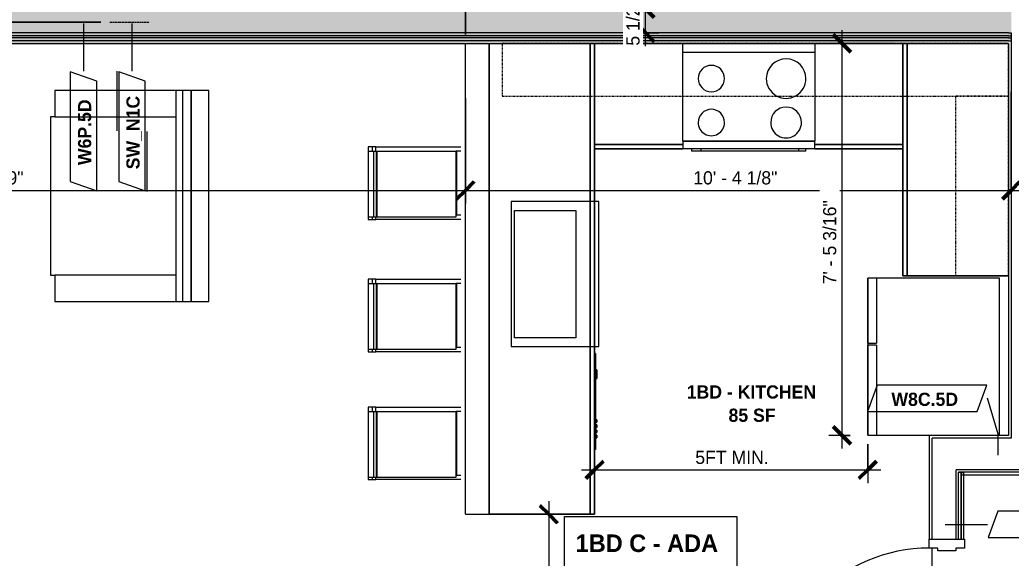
# Model space of a CAD drawing. Header units: inches. Extents: x -4058 to -1781, y 9814 to 12264.
# Drawn here: x -3712.1 to -3486.7, y 11004.1 to 11126.7 of the extents above; entities that cross this region are included whole.
import ezdxf

# ---------------------------------------------------------------- set-up
doc = ezdxf.new("R2010")
doc.units = ezdxf.units.IN
doc.header["$MEASUREMENT"] = 0
doc.linetypes.add('Dash', pattern=[0.25, 0.125, -0.125])
doc.linetypes.add('Dash 3_32_', pattern=[0.1875, 0.09375, -0.09375])
for name, color, linetype, lineweight in [('0-1', 7, 'Continuous', 5), ('0-2', 7, 'Continuous', 9), ('A-ANNO-DIMS', 211, 'Continuous', 9), ('A-ANNO-DIMS-32', 211, 'Continuous', 9), ('A-AREA-IDEN', 2, 'Continuous', 9), ('A-DETL-1', 90, 'Dash 3_32_', 9), ('A-DOOR-1', 7, 'Continuous', 9), ('A-DOOR-FRAM-1', 7, 'Continuous', 9), ('A-FLOR-2', 192, 'Continuous', 9), ('A-WALL-1', 7, 'Continuous', 9), ('A-WALL-2', 113, 'Continuous', 9), ('A-WALL-IDEN', 211, 'Continuous', 9), ('I-FURN', 30, 'Continuous', 9), ('I-WALL-1', 1, 'Continuous', 18), ('I-WALL-2', 10, 'Continuous', 5), ('I-WALL-3', 7, 'Continuous', 9), ('P-SANR-FIXT', 6, 'Continuous', 9), ('Q-CASE', 31, 'Continuous', 9), ('Q-CASE-HDLN', 31, 'Dash', 9), ('Q-SPCQ', 91, 'Continuous', 9)]:
    doc.layers.add(name, color=color, linetype=linetype, lineweight=lineweight)
doc.styles.add('Century Gothic', font='ufonts.com_century-gothic.ttf', dxfattribs={"height": 3})
doc.styles.add('Century Gothic_B', font='GOTHICB.TTF', dxfattribs={"height": 4})
doc.styles.add('Century Gothic_B_1', font='GOTHICB.TTF', dxfattribs={"height": 3})
doc.dimstyles.new('MARKETING_DIMENSION', dxfattribs={"dimscale": 12, "dimtxt": 3.132505, "dimasz": 0.333333, "dimexe": 0.25, "dimexo": 0.166667, "dimgap": 0.041667, "dimtad": 1, "dimdec": 4, "dimrnd": 0.0625, "dimzin": 3, "dimdsep": 46, "dimlunit": 4, "dimtxsty": 'Century Gothic', "dimblk1": 'OBLIQUE', "dimblk2": 'OBLIQUE', "dimsah": 1, "dimcen": 0.09, "dimdle": 0.25, "dimazin": 0, "dimtfac": 1, "dimtdec": 4, "dimtix": 1, "dimtmove": 0, "dimatfit": 3, "dimfxl": 1, "dimtvp": 1, "dimtfill": 1, "dimfrac": 2, "dimtolj": 1, "dimtzin": 0, "dimarcsym": 2})
doc.dimstyles.new('THE_DIMENSION_STRING_4', dxfattribs={"dimscale": 12, "dimtxt": 3.132505, "dimasz": 0.333333, "dimexe": 0.25, "dimexo": 0.166667, "dimgap": 0.041667, "dimtad": 1, "dimdec": 4, "dimrnd": 0.0625, "dimzin": 3, "dimdsep": 46, "dimlunit": 4, "dimtxsty": 'Century Gothic', "dimblk1": 'OBLIQUE', "dimblk2": 'OBLIQUE', "dimsah": 1, "dimcen": 0.09, "dimdle": 0.25, "dimazin": 0, "dimtfac": 1, "dimtdec": 4, "dimtix": 1, "dimtmove": 0, "dimatfit": 3, "dimfxl": 1, "dimtvp": 1, "dimtfill": 1, "dimfrac": 2, "dimtolj": 1, "dimtzin": 0, "dimarcsym": 2})
doc.dimstyles.new('THE_DIMENSION_STRING_5', dxfattribs={"dimscale": 12, "dimtxt": 3.132505, "dimasz": 0.333333, "dimexe": 0.25, "dimexo": 0.166667, "dimgap": 0.041667, "dimtad": 1, "dimdec": 4, "dimrnd": 0.0625, "dimzin": 3, "dimdsep": 46, "dimlunit": 4, "dimtxsty": 'Century Gothic', "dimblk1": 'OBLIQUE', "dimblk2": 'OBLIQUE', "dimsah": 1, "dimcen": 0.09, "dimdle": 0.25, "dimazin": 0, "dimtfac": 1, "dimtdec": 4, "dimtix": 1, "dimtmove": 0, "dimatfit": 3, "dimfxl": 1, "dimtvp": 1, "dimtfill": 1, "dimfrac": 2, "dimtolj": 1, "dimtzin": 0, "dimarcsym": 2})

# ---------------------------------------------------------------- blocks, each defined once
blk = doc.blocks.new('HOLLOW METAL - UNIT DOOR-2191977-UNIT PLANS - 1ST FLOOR')
at = {"layer": 'A-DOOR-1'}
for p, q in [((16.25, -3.875), (18, -3.875)), ((16.25, -39.875), (16.25, -3.875)), ((18, -3.875), (18, -39.875)), ((18, -39.875), (16.25, -39.875))]:
    blk.add_line(p, q, dxfattribs=at)
blk.add_arc((18, -3.875), 36, 180, 270, dxfattribs=at)
at = {"layer": 'A-DOOR-FRAM-1'}
for p, q in [((-20, 4.125), (-18, 4.125)), ((-20, -3.875), (-20, 4.125)), ((-18, 4.125), (-18, 2.1875)), ((18, 4.125), (20, 4.125)), ((18, 2.1875), (18, 4.125)), ((20, 4.125), (20, -3.875)), ((-18, 2.1875), (-17.375, 2.1875)), ((-17.375, 2.1875), (-17.375, -1.9375)), ((17.375, 2.1875), (18, 2.1875)), ((17.375, -1.9375), (17.375, 2.1875)), ((-18, -1.9375), (-18, -3.875)), ((-17.375, -1.9375), (-18, -1.9375)), ((18, -1.9375), (17.375, -1.9375)), ((18, -3.875), (18, -1.9375)), ((-18, -3.875), (-20, -3.875)), ((20, -3.875), (18, -3.875))]:
    blk.add_line(p, q, dxfattribs=at)
blk = doc.blocks.new('CTR - 1st Phase - Common Walls_rvt-1-UNIT PLANS - 1ST FLOOR')
at = {"layer": 'I-WALL-1'}
blk.add_hatch(color=256, dxfattribs=at).paths.add_polyline_path([(-3487.3, 11121.31), (-3487.3, 11121.94), (-3823.82, 11121.94), (-3823.82, 11121.31), (-3494.84, 11121.31)], flags=0)
at = {"layer": 'I-WALL-2'}
for points in [[(-3486.67, 11123.69), (-3486.67, 11129.19), (-3823.82, 11129.19), (-3823.82, 11123.69), (-3487.3, 11123.69)], [(-3487.3, 11123.06), (-3486.67, 11123.06), (-3486.67, 11123.69), (-3823.82, 11123.69), (-3823.82, 11123.06), (-3494.84, 11123.06)], [(-3487.3, 11122.56), (-3486.67, 11122.56), (-3486.67, 11123.06), (-3823.82, 11123.06), (-3823.82, 11122.56), (-3494.84, 11122.56)], [(-3487.3, 11121.94), (-3486.67, 11121.94), (-3486.67, 11122.56), (-3823.82, 11122.56), (-3823.82, 11121.94), (-3494.84, 11121.94)]]:
    blk.add_hatch(color=256, dxfattribs=at).paths.add_polyline_path(points, flags=0)
at = {"layer": 'A-WALL-1'}
for p, q in [((-3487.3, 11123.69), (-3823.82, 11123.69)), ((-3487.3, 11123.06), (-3823.82, 11123.06)), ((-3487.3, 11122.56), (-3823.82, 11122.56)), ((-3487.3, 11121.94), (-3823.82, 11121.94)), ((-3487.3, 11123.69), (-3486.67, 11123.69)), ((-3487.3, 11123.06), (-3486.67, 11123.06)), ((-3487.3, 11122.56), (-3486.67, 11122.56)), ((-3487.3, 11121.94), (-3486.67, 11121.94)), ((-3486.67, 11123.69), (-3486.67, 11123.06)), ((-3486.67, 11123.69), (-3486.67, 11123.06)), ((-3486.67, 11123.06), (-3486.67, 11122.56)), ((-3486.67, 11123.06), (-3486.67, 11122.56)), ((-3486.67, 11122.56), (-3486.67, 11121.94)), ((-3486.67, 11122.56), (-3486.67, 11121.94)), ((-3486.67, 11121.94), (-3486.67, 11032.1)), ((-3504.67, 11024.23), (-3504.67, 11031.48)), ((-3486.67, 11031.48), (-3504.67, 11031.48)), ((-3486.67, 11032.1), (-3486.67, 11031.48)), ((-3504.67, 11023.1), (-3504.67, 11024.23)), ((-3504.67, 11008.44), (-3504.67, 11023.1)), ((-3499.17, 11023.73), (-3499.17, 11024.23)), ((-3481.17, 11024.23), (-3499.17, 11024.23)), ((-3499.17, 11023.1), (-3499.17, 11023.73)), ((-3499.17, 11008.44), (-3499.17, 11023.1)), ((-3498.67, 11023.73), (-3498.05, 11023.73)), ((-3498.67, 11023.1), (-3498.67, 11023.73)), ((-3498.05, 11023.73), (-3498.67, 11023.73)), ((-3498.67, 11008.44), (-3498.67, 11023.1)), ((-3498.05, 11023.1), (-3498.05, 11023.73)), ((-3481.17, 11023.73), (-3498.05, 11023.73))]:
    blk.add_line(p, q, dxfattribs=at)
at = {"layer": 'I-WALL-3'}
for p, q in [((-3823.82, 11121.31), (-3487.3, 11121.31)), ((-3487.3, 11121.31), (-3487.3, 11032.1)), ((-3505.3, 11032.1), (-3505.3, 11031.48)), ((-3505.3, 11031.48), (-3505.3, 11023.1)), ((-3487.3, 11032.1), (-3489.3, 11032.1)), ((-3505.3, 11023.1), (-3505.3, 11008.44)), ((-3498.05, 11023.6), (-3498.05, 11008.44)), ((-3497.42, 11023.6), (-3498.05, 11023.6)), ((-3498.05, 11008.44), (-3498.05, 11023.1)), ((-3498.05, 11023.1), (-3480.67, 11023.1)), ((-3497.42, 11008.44), (-3497.42, 11023.6))]:
    blk.add_line(p, q, dxfattribs=at)
at = {"layer": '0-2', "rotation": 270.0000000000112}
blk.add_blockref('HOLLOW METAL - UNIT DOOR-2191977-UNIT PLANS - 1ST FLOOR', (-3501.42, 10988.44), dxfattribs=at)
blk = doc.blocks.new('Couch-Both_Arms-Generic - 2-1352635-UNIT PLANS - 1ST FLOOR')
at = {"layer": 'I-FURN'}
for p, q in [((24, 17.5), (-24, 17.5)), ((-24, 17.5), (-24, 13.5)), ((24, 13.5), (24, 17.5)), ((-24, 13.5), (24, 13.5)), ((24, 13.5), (-24, 13.5)), ((-24, 13.5), (-24, 10)), ((-24, 11.5), (24, 11.5)), ((24, 10), (24, 13.5)), ((-24, 10), (-24, -17.5)), ((-24, 10), (24, 10)), ((-18, -17.5), (-18, 10)), ((18, 10), (18, -17.5)), ((24, -17.5), (24, 10)), ((-24, -17.5), (-18, -17.5)), ((-18, -17.5), (-18, -18.5)), ((18, -18.5), (18, -17.5)), ((18, -17.5), (24, -17.5)), ((-18, -18.5), (18, -18.5))]:
    blk.add_line(p, q, dxfattribs=at)
blk = doc.blocks.new('Bar_Stool_6722_1_ - Bar_Stool_6722_1_-1229311-UNIT PLANS - 1ST FLOOR')
at = {"layer": 'I-FURN'}
for p, q in [((0, 19.21), (0, 21.11)), ((1, 21.11), (1, 20.14)), ((15.5, 20.14), (15.5, 21.11)), ((16.5, 21.11), (16.5, 19.21)), ((0, 17.72), (0, 19.21)), ((1, 20.14), (15.5, 20.14)), ((1, 20.14), (1, 20.06)), ((1, 20.06), (1, 19.99)), ((16, 20), (1, 20)), ((1, 19.89), (1, 19.99)), ((1, 17.63), (1, 19.89)), ((15.5, 20.06), (15.5, 20.14)), ((15.5, 19.99), (15.5, 20.06)), ((16, 19.99), (16, 19.89)), ((16, 19.89), (16, 17.63)), ((16.5, 19.21), (16.5, 17.72)), ((0, 1.78), (0, 17.72)), ((1, 2.03), (1, 17.63)), ((16, 17.63), (16, 2.03)), ((16.5, 17.72), (16.5, 1.78)), ((1, 1.78), (0, 1.78)), ((0, 1.78), (0, 0.98)), ((1, 0.98), (0, 0.98)), ((0, 0.98), (0, 0)), ((1, 1.91), (1, 2.03)), ((16, 2.03), (1, 2.03)), ((1, 1.24), (1, 1.91)), ((16, 1.91), (1, 1.91)), ((1, 0), (1, 1.24)), ((1, 1.24), (16, 1.24)), ((16, 2.03), (16, 1.91)), ((16, 1.91), (16, 1.24)), ((16.5, 1.78), (16, 1.78)), ((16, 1.24), (16, 0)), ((16.5, 0.98), (16, 0.98)), ((16.5, 0.98), (16.5, 1.78)), ((16.5, 0), (16.5, 0.98)), ((0, 0), (1, 0)), ((1, 0), (16, 0)), ((16, 0), (16.5, 0))]:
    blk.add_line(p, q, dxfattribs=at)
blk = doc.blocks.new('OD_CW_Upper Cabinet - OD_CW_Upper Cabinet-3856831-UNIT PLANS - 1ST FLOOR')
at = {"layer": 'Q-CASE-HDLN'}
for p, q in [((115.86, 24), (0.74, 24)), ((0.74, 24), (0.74, 12)), ((115.86, 12), (115.86, 24)), ((0.74, 12), (115.86, 12))]:
    blk.add_line(p, q, dxfattribs=at)
blk = doc.blocks.new('OD_CW_Base Cabinet - OD_CW_Base Cabinet-3857755-UNIT PLANS - 1ST FLOOR')
at = {"layer": 'Q-CASE'}
for p, q in [((70.86, 0), (70.86, 24)), ((70.86, 24), (70.86, 1)), ((0.74, 1), (20.8, 1)), ((20.8, 1), (0.74, 1)), ((0.74, 0), (20.8, 0)), ((20.8, 0), (0.74, 0)), ((50.8, 1), (70.86, 1)), ((70.86, 1), (50.8, 1)), ((50.8, 0), (70.86, 0)), ((70.86, 0), (50.8, 0)), ((70.86, 1), (70.86, 0))]:
    blk.add_line(p, q, dxfattribs=at)
blk = doc.blocks.new('OD_CW_Base Cabinet - OD_CW_Base Cabinet-3870381-UNIT PLANS - 1ST FLOOR')
at = {"layer": 'Q-CASE'}
for p, q in [((0.74, 24), (0.74, 0)), ((107.93, 24), (0.74, 24)), ((0.74, 0), (107.93, 0))]:
    blk.add_line(p, q, dxfattribs=at)
blk = doc.blocks.new('OD_CW_Upper Cabinet - OD_CW_Upper Cabinet-3876458-UNIT PLANS - 1ST FLOOR')
at = {"layer": 'Q-CASE-HDLN'}
for p, q in [((41.64, 24), (0.74, 24)), ((0.74, 24), (0.74, 12)), ((41.64, 12), (41.64, 24)), ((0.74, 12), (41.64, 12))]:
    blk.add_line(p, q, dxfattribs=at)
blk = doc.blocks.new('OD_CW_Base Cabinet - OD_CW_Base Cabinet-3876445-UNIT PLANS - 1ST FLOOR')
at = {"layer": 'Q-CASE'}
for p, q in [((53.64, 0), (53.64, 24)), ((53.64, 24), (53.64, 1)), ((0.74, 1), (53.64, 1)), ((53.64, 1), (0.74, 1)), ((0.74, 0), (53.64, 0)), ((53.64, 0), (0.74, 0)), ((53.64, 1), (53.64, 0))]:
    blk.add_line(p, q, dxfattribs=at)
blk = doc.blocks.new('Refrigerator_-_Side-by-Side_6047 - 36_ X 30_-V107-UNIT PLANS - 1ST FLOOR')
at = {"layer": 'Q-SPCQ'}
for p, q in [((17.87, 14.42), (-17.88, 14.42)), ((-17.88, 14.42), (-17.88, -15.58)), ((17.87, -15.58), (17.87, 14.42)), ((-17.88, -13.58), (-3.13, -13.58)), ((-17.88, -13.58), (-17.88, -15.58)), ((-17.88, -15.58), (17.87, -15.58)), ((-3.13, -15.58), (-17.88, -15.58)), ((-3.13, -15.58), (-3.13, -13.58)), ((-2.63, -13.58), (17.87, -13.58)), ((-2.63, -13.58), (-2.63, -15.58)), ((17.87, -15.58), (-2.63, -15.58)), ((17.87, -15.58), (17.87, -13.58))]:
    blk.add_line(p, q, dxfattribs=at)
blk = doc.blocks.new('Dishwasher_15404 - 34_ counter-3395311-UNIT PLANS - 1ST FLOOR')
at = {"layer": 'Q-SPCQ'}
for p, q in [((24.12, -1.09), (23.87, -1.09)), ((24.12, -1.09), (24.12, -22.91)), ((24.37, -4.82), (24.12, -4.82)), ((24.37, -4.82), (24.37, -5.81)), ((24.37, -5.81), (24.37, -6.79)), ((24.12, -6.79), (24.37, -6.79)), ((24.37, -16.15), (24.12, -16.15)), ((24.12, -16.74), (24.37, -16.74)), ((24.37, -17.33), (24.12, -17.33)), ((24.12, -17.92), (24.37, -17.92)), ((24.37, -16.15), (24.37, -16.74)), ((24.37, -17.33), (24.37, -17.92)), ((24.37, -18.51), (24.12, -18.51)), ((24.12, -19.1), (24.37, -19.1)), ((24.37, -19.69), (24.12, -19.69)), ((24.12, -20.28), (24.37, -20.28)), ((24.37, -18.51), (24.37, -19.1)), ((24.37, -19.69), (24.37, -20.28)), ((24.12, -22.91), (23.87, -22.91))]:
    blk.add_line(p, q, dxfattribs=at)
blk = doc.blocks.new('Range - 24_ x 30_-3317832-UNIT PLANS - 1ST FLOOR')
at = {"layer": 'Q-SPCQ'}
for p, q in [((2, 0.5), (3.61, 0.5)), ((2, 0.5), (2, 0)), ((3.61, 0.5), (25.87, 0.5)), ((3.61, 0.5), (3.61, 0)), ((25.87, 0), (25.87, 0.5)), ((25.87, 0.5), (28, 0.5)), ((28, 0), (28, 0.5)), ((0, 0), (30, 0)), ((0, 0), (0, -1.75)), ((0, -1.75), (30, -1.75)), ((0, -22), (0, -1.75)), ((30, -1.75), (0, -1.75)), ((30, -1.75), (30, 0)), ((30, -1.75), (30, -22)), ((0, -24), (0, -22)), ((30, -22), (0, -22)), ((30, -22), (30, -24))]:
    blk.add_line(p, q, dxfattribs=at)
for centre, radius, start, end in [((6.5, -6), 3.5, 360, 180), ((23.5, -6), 3, 360, 180), ((6.5, -6), 3.5, 180, 360), ((23.5, -6), 3, 180, 360), ((6.5, -16), 4.5, 360, 180), ((23.5, -16), 3, 0, 180), ((6.5, -16), 4.5, 180, 360), ((23.5, -16), 3, 180, 360)]:
    blk.add_arc(centre, radius, start, end, dxfattribs=at)
blk = doc.blocks.new('Stainless Steel Farmhous Kitchen Sink - Stainless Steel Farmhous Kitchen Sink-4315883-UNIT PLANS - 1ST FLOOR')
at = {"layer": 'P-SANR-FIXT'}
for p, q in [((-33, 22.2), (-33, 2.25)), ((0, 22.2), (-33, 22.2)), ((0, 2.25), (0, 22.2)), ((-31, 3), (-31, 16.96)), ((-31, 16.96), (-2, 16.96)), ((-2, 16.96), (-2, 3)), ((-2, 3), (-31, 3)), ((-33, 2.25), (0, 2.25))]:
    blk.add_line(p, q, dxfattribs=at)
blk = doc.blocks.new('Wall Tag - Shear Wall-3956451-UNIT PLANS - 1ST FLOOR')
at = {"layer": 'A-WALL-IDEN'}
for p, q in [((-0.3561, 0.0937), (-0.4244, -0.0937)), ((0.4244, 0.0937), (-0.3561, 0.0937)), ((0.4291, 0.1068), (0.0033, 0.1068)), ((0.3561, -0.0937), (0.4244, 0.0937)), ((0, -0.1068), (-0.4291, -0.1068)), ((-0.4244, -0.0937), (0.3561, -0.0937))]:
    blk.add_line(p, q, dxfattribs=at)
blk = doc.blocks.new('Wall Tag - Arch Wall-3956453-UNIT PLANS - 1ST FLOOR')
at = {"layer": 'A-WALL-IDEN'}
for p, q in [((-0.3561, 0.0937), (-0.4244, -0.0937)), ((0.4244, 0.0937), (-0.3561, 0.0937)), ((0.3561, -0.0937), (0.4244, 0.0937)), ((-0.4244, -0.0937), (0.3561, -0.0937))]:
    blk.add_line(p, q, dxfattribs=at)
blk = doc.blocks.new('DIMBLOCK711-UNIT PLANS - 1ST FLOOR')
at = {"layer": 'A-ANNO-DIMS-32'}
for p, q in [((-3722.32, 11129.19), (-3722.32, 10970.19)), ((-3693.67, 11126.19), (-3725.32, 11126.19)), ((-3722.32, 11126.19), (-3693.67, 11126.19)), ((-3721.49, 10970.19), (-3725.32, 10970.19)), ((-3722.32, 10970.19), (-3721.49, 10970.19))]:
    blk.add_line(p, q, dxfattribs=at)
at = {"layer": 'A-ANNO-DIMS-32', "lineweight": 50}
for p, q in [((-3722.32, 11126.19), (-3724.32, 11128.19)), ((-3722.32, 11126.19), (-3720.32, 11124.19)), ((-3722.32, 10970.19), (-3724.32, 10972.19)), ((-3722.32, 10970.19), (-3720.32, 10968.19))]:
    blk.add_line(p, q, dxfattribs=at)
at = {"layer": 'A-ANNO-DIMS-32', "color": 0, "insert": (-3726.66, 11041.78), "char_height": 3, "width": 15.394, "attachment_point": 1, "rotation": 90, "line_spacing_factor": 0.984502, "style": 'Century Gothic', "bg_fill": 3, "box_fill_scale": 1.25, "bg_fill_color": 256, "bg_fill_true_color": 13158600, "bg_fill_transparency": 0}
blk.add_mtext('13\' - 0"', dxfattribs=at)
blk = doc.blocks.new('_Oblique')
at = {"color": 0, "linetype": 'ByBlock', "lineweight": -2}
blk.add_line((-0.5, -0.5), (0.5, 0.5), dxfattribs=at)
blk = doc.blocks.new('DIMBLOCK715-UNIT PLANS - 1ST FLOOR')
at = {"layer": 'A-ANNO-DIMS-32'}
for p, q in [((-3610.8, 11108.75), (-3610.8, 11084.87)), ((-3610.8, 11087.87), (-3610.8, 11108.75)), ((-3823.82, 11094.84), (-3823.82, 11084.87)), ((-3823.82, 11087.87), (-3823.82, 11094.84)), ((-3826.82, 11087.87), (-3610.8, 11087.87))]:
    blk.add_line(p, q, dxfattribs=at)
at = {"layer": 'A-ANNO-DIMS-32', "lineweight": 50}
for p, q in [((-3823.82, 11087.87), (-3825.82, 11085.87)), ((-3823.82, 11087.87), (-3821.82, 11089.87)), ((-3610.8, 11087.87), (-3612.8, 11085.87)), ((-3610.8, 11087.87), (-3608.8, 11089.87))]:
    blk.add_line(p, q, dxfattribs=at)
at = {"layer": 'A-ANNO-DIMS-32', "color": 0, "insert": (-3723.73, 11092.22), "char_height": 3, "width": 15.394, "attachment_point": 1, "line_spacing_factor": 0.984502, "style": 'Century Gothic', "bg_fill": 3, "box_fill_scale": 1.25, "bg_fill_color": 256, "bg_fill_true_color": 13158600, "bg_fill_transparency": 0}
blk.add_mtext('17\' - 9"', dxfattribs=at)
blk = doc.blocks.new('DIMBLOCK716-UNIT PLANS - 1ST FLOOR')
at = {"layer": 'A-ANNO-DIMS-32'}
for p, q in [((-3486.67, 11110.3), (-3486.67, 11084.87)), ((-3486.67, 11087.87), (-3486.67, 11110.3)), ((-3610.8, 11108.75), (-3610.8, 11084.87)), ((-3610.8, 11087.87), (-3610.8, 11108.75)), ((-3610.8, 11087.87), (-3483.67, 11087.87))]:
    blk.add_line(p, q, dxfattribs=at)
at = {"layer": 'A-ANNO-DIMS-32', "lineweight": 50}
for p, q in [((-3610.8, 11087.87), (-3612.8, 11085.87)), ((-3610.8, 11087.87), (-3608.8, 11089.87)), ((-3486.67, 11087.87), (-3488.67, 11085.87)), ((-3486.67, 11087.87), (-3484.67, 11089.87))]:
    blk.add_line(p, q, dxfattribs=at)
at = {"layer": 'A-ANNO-DIMS-32', "color": 0, "insert": (-3558.98, 11092.22), "char_height": 3, "width": 24.5827, "attachment_point": 1, "line_spacing_factor": 0.984502, "style": 'Century Gothic', "bg_fill": 3, "box_fill_scale": 1.25, "bg_fill_color": 256, "bg_fill_true_color": 13158600, "bg_fill_transparency": 0}
blk.add_mtext('10\' - 4 1/8"', dxfattribs=at)
blk = doc.blocks.new('DIMBLOCK1047-UNIT PLANS - 1ST FLOOR')
at = {"layer": 'A-ANNO-DIMS-32', "lineweight": 50}
for p, q in [((-3569.84, 11129.19), (-3571.84, 11131.19)), ((-3569.84, 11129.19), (-3567.84, 11127.19)), ((-3569.84, 11123.69), (-3571.84, 11125.69)), ((-3569.84, 11123.69), (-3567.84, 11121.69))]:
    blk.add_line(p, q, dxfattribs=at)
at = {"layer": 'A-ANNO-DIMS-32'}
for p, q in [((-3570.67, 11129.19), (-3566.84, 11129.19)), ((-3569.84, 11129.19), (-3570.67, 11129.19)), ((-3569.84, 11120.69), (-3569.84, 11129.19)), ((-3570.67, 11123.69), (-3566.84, 11123.69)), ((-3569.84, 11123.69), (-3570.67, 11123.69))]:
    blk.add_line(p, q, dxfattribs=at)
at = {"layer": 'A-ANNO-DIMS-32', "color": 0, "insert": (-3574.19, 11120.8), "char_height": 3, "width": 13.5444, "attachment_point": 1, "rotation": 90, "line_spacing_factor": 0.984502, "style": 'Century Gothic', "bg_fill": 3, "box_fill_scale": 1.25, "bg_fill_color": 256, "bg_fill_true_color": 13158600, "bg_fill_transparency": 0}
blk.add_mtext('5 1/2"', dxfattribs=at)
blk = doc.blocks.new('DIMBLOCK1447-UNIT PLANS - 1ST FLOOR')
at = {"layer": 'A-ANNO-DIMS-32'}
for p, q in [((-3519.3, 11030.1), (-3519.3, 11021.25)), ((-3519.3, 11024.25), (-3519.3, 11030.1)), ((-3581.42, 11025.07), (-3581.42, 11021.25)), ((-3581.42, 11024.25), (-3581.42, 11025.07)), ((-3584.42, 11024.25), (-3516.3, 11024.25))]:
    blk.add_line(p, q, dxfattribs=at)
at = {"layer": 'A-ANNO-DIMS-32', "lineweight": 50}
for p, q in [((-3581.42, 11024.25), (-3579.42, 11026.25)), ((-3519.3, 11024.25), (-3517.3, 11026.25)), ((-3581.42, 11024.25), (-3583.42, 11022.25)), ((-3519.3, 11024.25), (-3521.3, 11022.25))]:
    blk.add_line(p, q, dxfattribs=at)
at = {"layer": 'A-ANNO-DIMS-32', "color": 0, "insert": (-3558.52, 11028.59), "char_height": 3, "width": 19.5707, "attachment_point": 1, "line_spacing_factor": 0.984502, "style": 'Century Gothic', "bg_fill": 3, "box_fill_scale": 1.25, "bg_fill_color": 256, "bg_fill_true_color": 13158600, "bg_fill_transparency": 0}
blk.add_mtext('5FT MIN.', dxfattribs=at)
blk = doc.blocks.new('DIMBLOCK1450-UNIT PLANS - 1ST FLOOR')
at = {"layer": 'A-ANNO-DIMS-32'}
for p, q in [((-3525.12, 11029.1), (-3525.12, 11124.31)), ((-3513.3, 11121.31), (-3528.12, 11121.31)), ((-3525.12, 11121.31), (-3513.3, 11121.31)), ((-3523.3, 11032.1), (-3528.12, 11032.1)), ((-3525.12, 11032.1), (-3523.3, 11032.1))]:
    blk.add_line(p, q, dxfattribs=at)
at = {"layer": 'A-ANNO-DIMS-32', "lineweight": 50}
for p, q in [((-3525.12, 11121.31), (-3527.12, 11123.31)), ((-3525.12, 11121.31), (-3523.12, 11119.31)), ((-3525.12, 11032.1), (-3527.12, 11034.1)), ((-3525.12, 11032.1), (-3523.12, 11030.1))]:
    blk.add_line(p, q, dxfattribs=at)
at = {"layer": 'A-ANNO-DIMS-32', "color": 0, "insert": (-3529.46, 11066.47), "char_height": 3, "width": 24.5827, "attachment_point": 1, "rotation": 90, "line_spacing_factor": 0.984502, "style": 'Century Gothic', "bg_fill": 3, "box_fill_scale": 1.25, "bg_fill_color": 256, "bg_fill_true_color": 13158600, "bg_fill_transparency": 0}
blk.add_mtext('7\' - 5 3/16"', dxfattribs=at)
blk = doc.blocks.new('DIMBLOCK1451-UNIT PLANS - 1ST FLOOR')
at = {"layer": 'A-ANNO-DIMS-32', "lineweight": 50}
for p, q in [((-3591.83, 11014.13), (-3593.83, 11016.13)), ((-3591.83, 11014.13), (-3589.83, 11012.13)), ((-3591.83, 10972.56), (-3593.83, 10974.56)), ((-3591.83, 10972.56), (-3589.83, 10970.56))]:
    blk.add_line(p, q, dxfattribs=at)
at = {"layer": 'A-ANNO-DIMS-32'}
for p, q in [((-3591.83, 11017.13), (-3591.83, 10969.56)), ((-3591, 11014.13), (-3594.83, 11014.13)), ((-3591.83, 11014.13), (-3591, 11014.13)), ((-3591, 10972.56), (-3594.83, 10972.56)), ((-3591.83, 10972.56), (-3591, 10972.56))]:
    blk.add_line(p, q, dxfattribs=at)
at = {"layer": 'A-ANNO-DIMS-32', "color": 0, "insert": (-3596.17, 10984.15), "char_height": 3, "width": 22.0767, "attachment_point": 1, "rotation": 90, "line_spacing_factor": 0.984502, "style": 'Century Gothic', "bg_fill": 3, "box_fill_scale": 1.25, "bg_fill_color": 256, "bg_fill_true_color": 13158600, "bg_fill_transparency": 0}
blk.add_mtext('3\'-6" MIN.', dxfattribs=at)
blk = doc.blocks.new('DIMBLOCK1476-UNIT PLANS - 1ST FLOOR')
at = {"layer": 'A-ANNO-DIMS-32'}
for p, q in [((-3610.8, 11123.31), (-3610.8, 11141.95)), ((-3487.3, 11135.31), (-3487.3, 11141.95)), ((-3613.8, 11138.95), (-3484.3, 11138.95)), ((-3610.8, 11138.95), (-3610.8, 11123.31)), ((-3487.3, 11138.95), (-3487.3, 11135.31))]:
    blk.add_line(p, q, dxfattribs=at)
at = {"layer": 'A-ANNO-DIMS-32', "lineweight": 50}
for p, q in [((-3610.8, 11138.95), (-3608.8, 11140.95)), ((-3487.3, 11138.95), (-3485.3, 11140.95)), ((-3610.8, 11138.95), (-3612.8, 11136.95)), ((-3487.3, 11138.95), (-3489.3, 11136.95))]:
    blk.add_line(p, q, dxfattribs=at)
at = {"layer": 'A-ANNO-DIMS-32', "color": 0, "insert": (-3559.29, 11143.3), "char_height": 3, "width": 24.5827, "attachment_point": 1, "line_spacing_factor": 0.984502, "style": 'Century Gothic', "bg_fill": 3, "box_fill_scale": 1.25, "bg_fill_color": 256, "bg_fill_true_color": 13158600, "bg_fill_transparency": 0}
blk.add_mtext('10\' - 3 1/2"', dxfattribs=at)

msp = doc.modelspace()

# ---------------------------------------------------------------- linework, layer by layer
at = {"layer": 'A-AREA-IDEN', "flags": 128}
msp.add_lwpolyline([(-3588.27996, 11013.60426), (-3549.08122, 11013.60426), (-3549.08122, 10995.15513), (-3588.27996, 10995.15513)], close=True, dxfattribs=at)
at = {"layer": 'A-DETL-1'}
for p, q in [((-3691.66915, 11126.1894), (-3682.66915, 11126.1894)), ((-3610.79874, 11110.7519), (-3610.79874, 11116.7519))]:
    msp.add_line(p, q, dxfattribs=at)
at = {"layer": 'A-FLOR-2'}
msp.add_line((-3504.67374, 10970.4394), (-3504.67374, 11006.4394), dxfattribs=at)
at = {"layer": 'A-WALL-2'}
for p, q in [((-3610.79874, 11014.1269), (-3610.79874, 11121.3144)), ((-3605.42374, 11121.3144), (-3605.42374, 11014.1269)), ((-3610.79874, 11014.1269), (-3605.42374, 11014.1269))]:
    msp.add_line(p, q, dxfattribs=at)
at = {"layer": 'A-WALL-IDEN'}
for p, q in [((-3697.64407, 11125.8769), (-3697.64407, 11115.03374)), ((-3686.63537, 11125.8769), (-3686.63537, 11115.03374)), ((-3489.63046, 11032.36971), (-3492.03975, 11040.55554)), ((-3489.63046, 11027.6019), (-3489.63046, 11032.36971)), ((-3501.67374, 11011.8148), (-3492.03975, 11011.8148))]:
    msp.add_line(p, q, dxfattribs=at)
at = {"layer": 'Q-CASE'}
for p, q in [((-3605.42374, 11014.1269), (-3605.42374, 11121.3144)), ((-3582.42374, 11121.3144), (-3582.42374, 11014.1269)), ((-3582.42374, 11014.1269), (-3582.42374, 11121.3144)), ((-3581.42374, 11121.3144), (-3581.42374, 11014.1269)), ((-3582.42374, 11014.1269), (-3605.42374, 11014.1269)), ((-3581.42374, 11014.1269), (-3582.42374, 11014.1269))]:
    msp.add_line(p, q, dxfattribs=at)

# ---------------------------------------------------------------- block references
at = {"layer": '0-1'}
msp.add_blockref('CTR - 1st Phase - Common Walls_rvt-1-UNIT PLANS - 1ST FLOOR', (0, 0), dxfattribs=at)
at = {"layer": 'A-WALL-IDEN', "xscale": 31.99999999999999, "yscale": 31.99999999999999, "zscale": 31.99999999999999, "rotation": 89.99999999999955}
for name, p in [('Wall Tag - Arch Wall-3956453-UNIT PLANS - 1ST FLOOR', (-3697.64407, 11101.30204)), ('Wall Tag - Shear Wall-3956451-UNIT PLANS - 1ST FLOOR', (-3686.63537, 11101.30204))]:
    msp.add_blockref(name, p, dxfattribs=at)
at = {"layer": 'A-WALL-IDEN', "xscale": 31.99999999999999, "yscale": 31.99999999999999, "zscale": 31.99999999999999}
for p in [(-3505.77146, 11040.55554), (-3478.30805, 11011.8148)]:
    msp.add_blockref('Wall Tag - Arch Wall-3956453-UNIT PLANS - 1ST FLOOR', p, dxfattribs=at)
at = {"layer": 'I-FURN'}
for name, p, rotation in [('Couch-Both_Arms-Generic - 2-1352635-UNIT PLANS - 1ST FLOOR', (-3686.63093, 11086.58426), 269.9999999999635), ('Bar_Stool_6722_1_ - Bar_Stool_6722_1_-1229311-UNIT PLANS - 1ST FLOOR', (-3632.92374, 11097.75824), 270.0000000000919), ('Bar_Stool_6722_1_ - Bar_Stool_6722_1_-1229311-UNIT PLANS - 1ST FLOOR', (-3632.92374, 11067.63692), 270.0000000000919), ('Bar_Stool_6722_1_ - Bar_Stool_6722_1_-1229311-UNIT PLANS - 1ST FLOOR', (-3632.92374, 11038.51561), 270.0000000000919)]:
    msp.add_blockref(name, p, dxfattribs=dict(at, rotation=rotation))
at = {"layer": 'P-SANR-FIXT', "rotation": 269.9999999999983}
msp.add_blockref('Stainless Steel Farmhous Kitchen Sink - Stainless Steel Farmhous Kitchen Sink-4315883-UNIT PLANS - 1ST FLOOR', (-3602.65645, 11052.3144), dxfattribs=at)
at = {"layer": 'Q-CASE'}
for name, p, rotation in [('OD_CW_Base Cabinet - OD_CW_Base Cabinet-3870381-UNIT PLANS - 1ST FLOOR', (-3581.42374, 11013.38919), 89.99999999999935), ('OD_CW_Base Cabinet - OD_CW_Base Cabinet-3876445-UNIT PLANS - 1ST FLOOR', (-3511.29874, 11122.0521), 269.9999999999988), ('OD_CW_Upper Cabinet - OD_CW_Upper Cabinet-3876458-UNIT PLANS - 1ST FLOOR', (-3511.29874, 11110.0521), 269.9999999999938)]:
    msp.add_blockref(name, p, dxfattribs=dict(at, rotation=rotation))
for name, p in [('OD_CW_Upper Cabinet - OD_CW_Upper Cabinet-3856831-UNIT PLANS - 1ST FLOOR', (-3603.16144, 11097.3144)), ('OD_CW_Base Cabinet - OD_CW_Base Cabinet-3857755-UNIT PLANS - 1ST FLOOR', (-3582.16144, 11097.3144))]:
    msp.add_blockref(name, p, dxfattribs=at)
at = {"layer": 'Q-SPCQ'}
for name, p, rotation in [('Range - 24_ x 30_-3317832-UNIT PLANS - 1ST FLOOR', (-3531.36124, 11097.3144), 180), ('Refrigerator_-_Side-by-Side_6047 - 36_ X 30_-V107-UNIT PLANS - 1ST FLOOR', (-3503.72094, 11049.9769), 269.9999999999981)]:
    msp.add_blockref(name, p, dxfattribs=dict(at, rotation=rotation))
msp.add_blockref('Dishwasher_15404 - 34_ counter-3395311-UNIT PLANS - 1ST FLOOR', (-3605.29874, 11051.8144), dxfattribs=at)

# ---------------------------------------------------------------- texts
at = {"layer": 'A-AREA-IDEN', "attachment_point": 1}
for s, insert, char_height, width, style in [('1BD - KITCHEN', (-3560.45922, 11043.47583), 3, 35.451, 'Century Gothic_B_1'), ('85 SF', (-3550.95371, 11038.17869), 3, 12.423, 'Century Gothic_B_1'), ('1BD C - ADA', (-3585.71996, 11009.54426), 4, 41.208, 'Century Gothic_B')]:
    msp.add_mtext(s, dxfattribs=dict(at, insert=insert, char_height=char_height, width=width, style=style))
at = {"layer": 'A-WALL-IDEN', "char_height": 3, "attachment_point": 1, "rotation": 90, "style": 'Century Gothic_B_1'}
for s, insert, width in [('W6P.5D', (-3698.8916, 11093.62627), 18.483), ('SW_N1C', (-3687.8829, 11092.66879), 20.806)]:
    msp.add_mtext(s, dxfattribs=dict(at, insert=insert, width=width))
at = {"layer": 'A-WALL-IDEN', "insert": (-3513.90706, 11041.80307), "char_height": 3, "width": 19.594, "attachment_point": 1, "style": 'Century Gothic_B_1'}
msp.add_mtext('W8C.5D', dxfattribs=at)

# ---------------------------------------------------------------- next in the draw order: dimensions: what is measured, and where the dimension line sits
at = {"layer": 'A-ANNO-DIMS'}
for base, p1, p2, dimstyle, override, picture, middle in [((-3569.84276, 11129.1894), (-3572.67119, 11123.6894), (-3572.67119, 11129.1894), 'THE_DIMENSION_STRING_4', {"dimpost": '<>', "dimfxl": 5.5}, 'DIMBLOCK1047-UNIT PLANS - 1ST FLOOR', (-3572.08444, 11126.4394)), ((-3722.31778, 10970.1894), (-3691.66915, 11126.1894), (-3719.48935, 10970.1894), 'MARKETING_DIMENSION', {"dimpost": '<>', "dimfxl": 158.461238}, 'DIMBLOCK711-UNIT PLANS - 1ST FLOOR', (-3724.39324, 11048.1894))]:
    dim = msp.add_linear_dim(base=base, p1=p1, p2=p2, angle=90, dimstyle=dimstyle, override=override, dxfattribs=at)
    dim.commit()
    dim.dimension.update_dxf_attribs({"geometry": picture, "text_midpoint": middle})
dim = msp.add_linear_dim(base=(-3519.29874, 11024.24656), p1=(-3581.42374, 11027.07498), p2=(-3519.29874, 11032.1019), text='5FT MIN.', dimstyle='THE_DIMENSION_STRING_5', override={"dimpost": '<>', "dimfxl": 62.328047}, dxfattribs=at)
dim.commit()
dim.dimension.update_dxf_attribs({"geometry": 'DIMBLOCK1447-UNIT PLANS - 1ST FLOOR', "text_midpoint": (-3550.36124, 11026.28429)})
dim = msp.add_linear_dim(base=(-3591.82611, 10972.5644), p1=(-3588.99769, 11014.1269), p2=(-3588.99769, 10972.5644), angle=90, text='3\'-6" MIN.', dimstyle='THE_DIMENSION_STRING_5', override={"dimpost": '<>', "dimfxl": 41.5625}, dxfattribs=at)
dim.commit()
dim.dimension.update_dxf_attribs({"geometry": 'DIMBLOCK1451-UNIT PLANS - 1ST FLOOR', "text_midpoint": (-3593.90157, 10993.34565)})

# ---------------------------------------------------------------- next in the draw order: dimensions: what is measured, and where the dimension line sits
dim = msp.add_linear_dim(base=(-3610.79874, 11087.87168), p1=(-3823.82374, 11096.84162), p2=(-3610.79874, 11110.7519), dimstyle='MARKETING_DIMENSION', override={"dimpost": '<>', "dimfxl": 213.478679}, dxfattribs=at)
dim.commit()
dim.dimension.update_dxf_attribs({"geometry": 'DIMBLOCK715-UNIT PLANS - 1ST FLOOR', "text_midpoint": (-3717.31124, 11089.94714)})

# ---------------------------------------------------------------- next in the draw order: dimensions: what is measured, and where the dimension line sits
dim = msp.add_linear_dim(base=(-3486.67374, 11087.87168), p1=(-3610.79874, 11110.7519), p2=(-3486.67374, 11112.30094), dimstyle='MARKETING_DIMENSION', override={"dimpost": '<>', "dimfxl": 124.134665}, dxfattribs=at)
dim.commit()
dim.dimension.update_dxf_attribs({"geometry": 'DIMBLOCK716-UNIT PLANS - 1ST FLOOR', "text_midpoint": (-3548.73624, 11090.11335)})

# ---------------------------------------------------------------- next in the draw order: dimensions: what is measured, and where the dimension line sits
dim = msp.add_linear_dim(base=(-3525.11576, 11121.3144), p1=(-3521.29874, 11032.1019), p2=(-3511.29874, 11121.3144), angle=90, dimstyle='THE_DIMENSION_STRING_5', override={"dimpost": '<>', "dimfxl": 89.77121}, dxfattribs=at)
dim.commit()
dim.dimension.update_dxf_attribs({"geometry": 'DIMBLOCK1450-UNIT PLANS - 1ST FLOOR', "text_midpoint": (-3527.35743, 11076.70815)})

# ---------------------------------------------------------------- next in the draw order: dimensions: what is measured, and where the dimension line sits
dim = msp.add_linear_dim(base=(-3487.29874, 11138.95493), p1=(-3610.79874, 11121.3144), p2=(-3487.29874, 11133.3144), dimstyle='THE_DIMENSION_STRING_5', override={"dimpost": '<>', "dimfxl": 124.081626}, dxfattribs=at)
dim.commit()
dim.dimension.update_dxf_attribs({"geometry": 'DIMBLOCK1476-UNIT PLANS - 1ST FLOOR', "text_midpoint": (-3549.04874, 11141.1966)})

doc.saveas('drawing.dxf')
